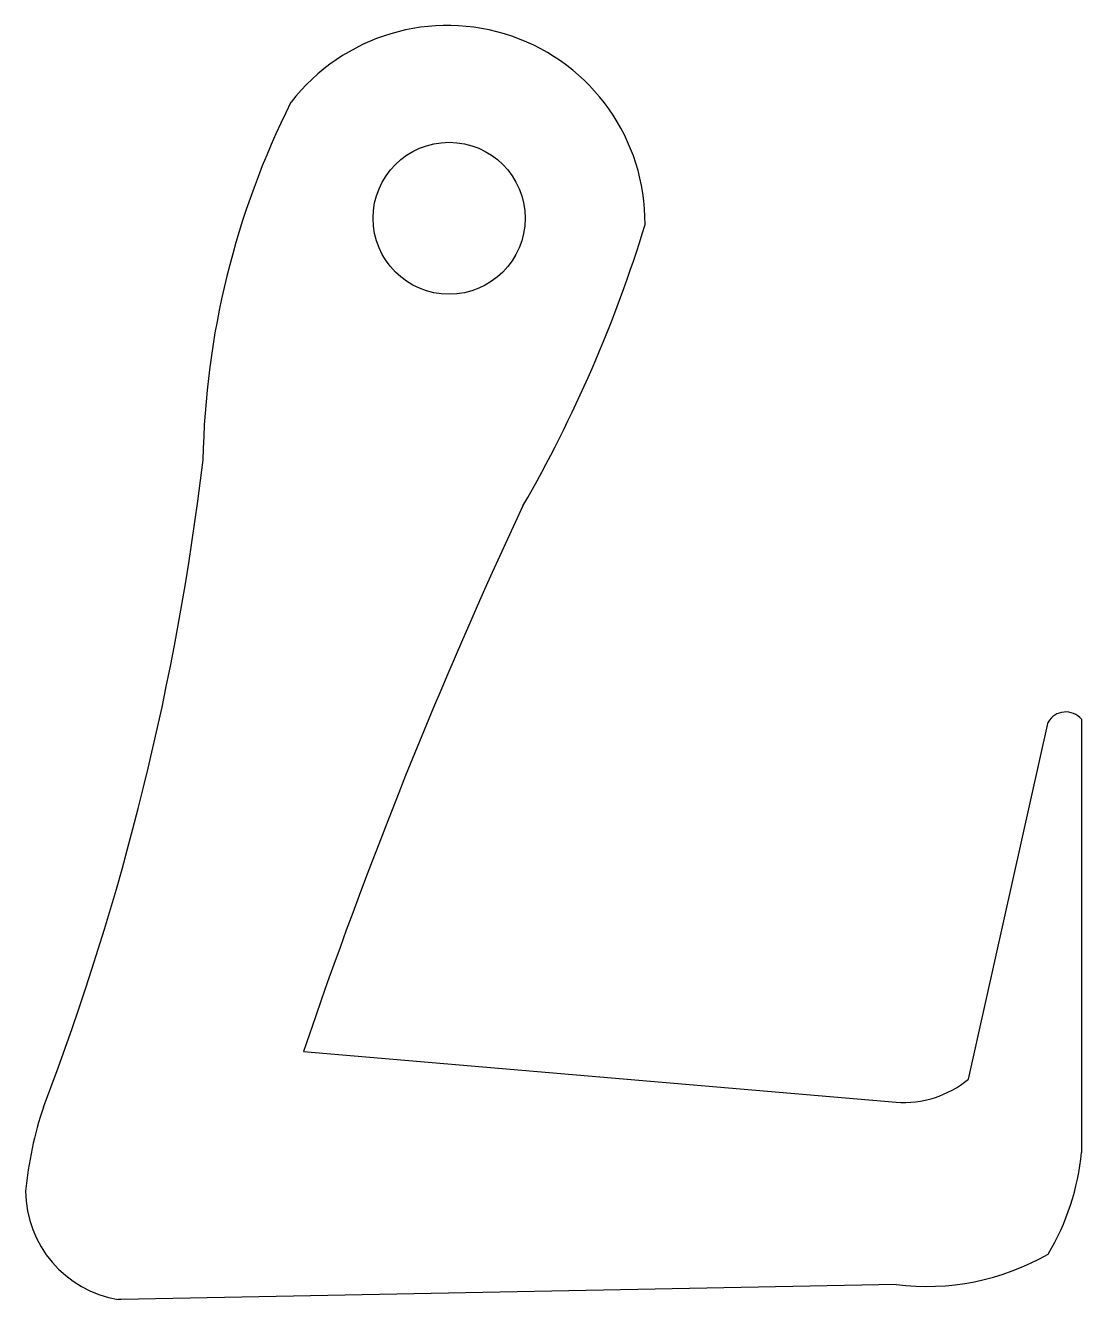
# Model space of a CAD drawing. Header units: millimetres. Extents: x 33.6 to 68.3, y 1 to 43.
import ezdxf

# ---------------------------------------------------------------- set-up
doc = ezdxf.new("R2010")
doc.units = ezdxf.units.MM
doc.layers.add('Corte exterior', color=1, linetype='Continuous', true_color=0xff0000)

msp = doc.modelspace()

# ---------------------------------------------------------------- linework, layer by layer
at = {"layer": 'Corte exterior'}
for p, q in [((68.349, 20.139), (68.349, 12.328)), ((64.63, 8.294), (67.249, 20.039)), ((68.349, 12.328), (68.349, 5.887)), ((42.765, 9.204), (62.249, 7.539)), ((62.249, 1.539), (36.768, 1.046)), ((36.768, 1.046), (36.667, 1.045))]:
    msp.add_line(p, q, dxfattribs=at)
msp.add_circle((47.551, 36.617), 2.5, dxfattribs=at)
for centre, radius, start, end in [((47.497, 36.461), 6.5, 359.5749, 142.3266), ((66.707, 28.202), 27.254, 153.3351, 179.0132), ((11.668, 49.288), 44.243, 329.9876, 343.0811), ((-48.579, 39.079), 88.65, 339.04676, 353.25802), ((207.958, -46.747), 174.412, 154.92893, 161.28859), ((67.835, 19.7), 0.676, 40.428, 149.9608), ((62.506, 10.86), 3.331, 265.5737, 309.6123), ((46.364, 3.348), 12.806, 161.6598, 174.3402), ((60.477, 6.617), 7.905, 328.9401, 354.698), ((37.276, 4.649), 3.656, 180.6039, 260.4238), ((63.258, 9.496), 8.021, 262.7756, 299.8443)]:
    msp.add_arc(centre, radius, start, end, dxfattribs=at)

doc.saveas('drawing.dxf')
